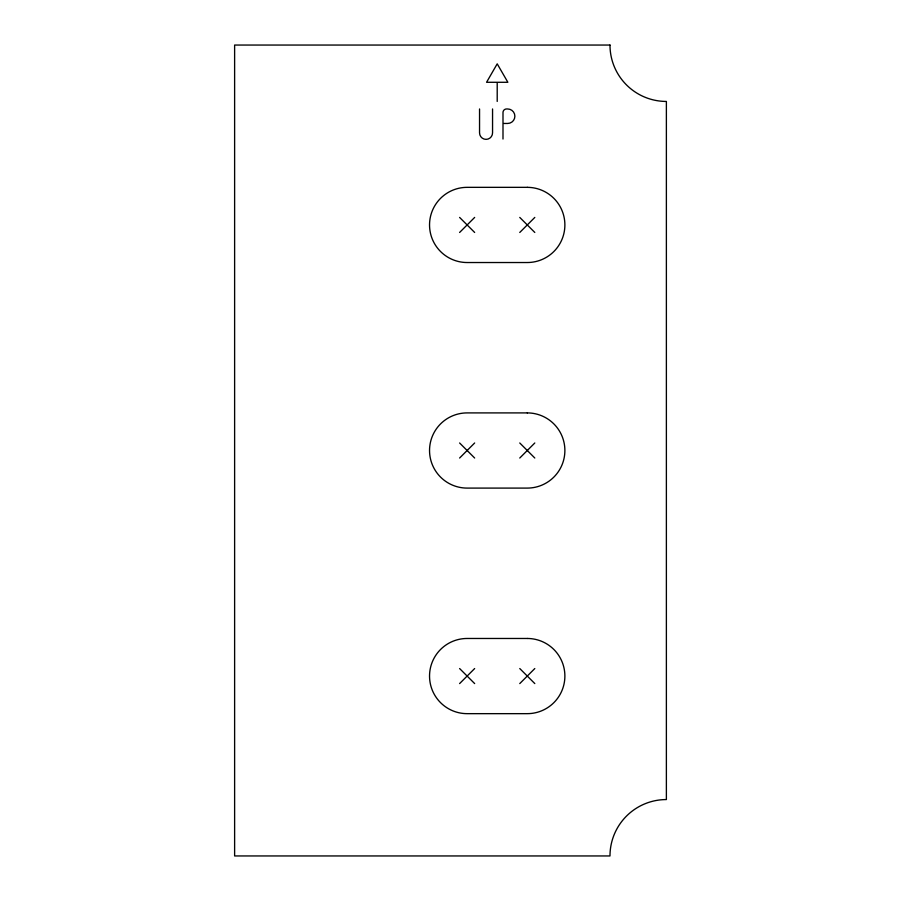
<?xml version="1.0" encoding="UTF-8"?>
<svg xmlns="http://www.w3.org/2000/svg" width="901" height="901" viewBox="0 0 901 901"><rect width="100%" height="100%" fill="white"/><g stroke="black" fill="none" stroke-linecap="round" stroke-linejoin="round"><path stroke-width="1.35" d="M459.611 232.458L474.658 217.423M519.764 232.458L534.8 217.423M459.611 458.023L474.658 442.977M519.764 458.023L534.8 442.977M459.611 683.577L474.658 668.542M519.764 683.577L534.8 668.542M496.462 82.284L486.563 82.284L497.206 63.847L507.86 82.284L497.206 82.284L497.206 101.441M503.749 123.46L507.623 123.46A7.242 7.242 0 0 0 514.876 116.206A7.242 7.242 0 0 0 507.623 108.965L506.52 108.965A3.525 3.525 0 0 0 502.995 112.479L502.995 139.036M519.764 217.423L534.8 232.458M459.611 217.423L474.658 232.458M519.764 442.977L534.8 458.023M459.611 442.977L474.658 458.023M519.764 668.542L534.8 683.577M459.611 668.542L474.658 683.577M492.554 108.965L492.554 132.864A6.498 6.498 0 0 1 486.044 139.362A6.498 6.498 0 0 1 479.546 132.864L479.546 108.965M609.988 45.05L234.62 45.05L234.62 855.95L609.988 855.95A56.391 56.391 0 0 1 666.38 799.559L666.38 101.441A56.391 56.391 0 0 1 609.988 45.05M527.288 187.34L467.135 187.34A37.594 37.594 0 0 0 429.54 224.935A37.594 37.594 0 0 0 467.135 262.529L527.288 262.529A37.594 37.594 0 0 0 564.882 224.935A37.594 37.594 0 0 0 527.288 187.34M527.288 412.906L467.135 412.906A37.594 37.594 0 0 0 429.54 450.5A37.594 37.594 0 0 0 467.135 488.094L527.288 488.094A37.594 37.594 0 0 0 564.882 450.5A37.594 37.594 0 0 0 527.288 412.906M527.288 638.471L467.135 638.471A37.594 37.594 0 0 0 429.54 676.065A37.594 37.594 0 0 0 467.135 713.66L527.288 713.66A37.594 37.594 0 0 0 564.882 676.065A37.594 37.594 0 0 0 527.288 638.471"/></g></svg>
